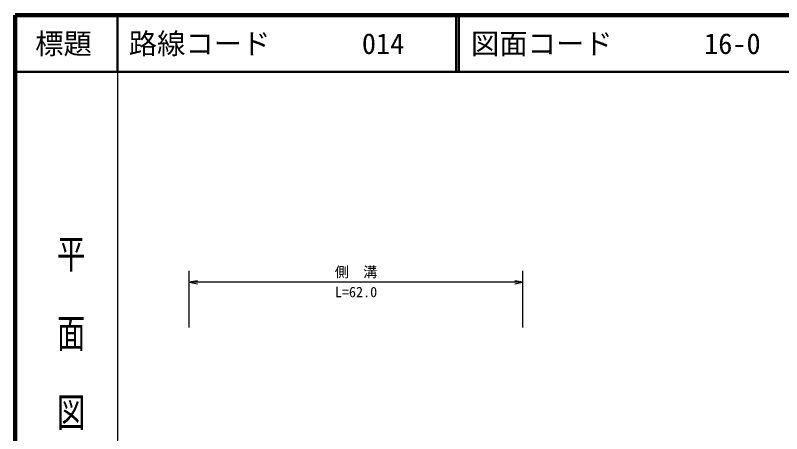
# Model space of a CAD drawing. Units: millimetres, scale not verified. Extents: x 40000 to 680000, y 20000 to 380000.
# Drawn here: x 40000 to 175204, y 306109 to 380000 of the extents above; entities that cross this region are included whole.
import ezdxf
from ezdxf.enums import TextEntityAlignment as Align

# ---------------------------------------------------------------- set-up
doc = ezdxf.new("R2010")
doc.units = ezdxf.units.MM
doc.header["$LTSCALE"] = 1000
for name, color, linetype, lineweight in [('M-STR-STR3', 7, 'Continuous', 25), ('M-TTL', 2, 'Continuous', 140), ('M-TTL-BAND', 7, 'Continuous', 25), ('M-TTL-LINE', 7, 'Continuous', 50)]:
    doc.layers.add(name, color=color, linetype=linetype, lineweight=lineweight)
doc.layers.add('M-TTL-TXT', color=7, linetype='Continuous')
doc.styles.add('@ＭＳ ゴシック', font='')
doc.styles.add('ＭＳ ゴシック', font='')
doc.styles.get('@ＭＳ ゴシック').set_extended_font_data('@MS Gothic')
doc.styles.get('ＭＳ ゴシック').set_extended_font_data('MS Gothic')

# ---------------------------------------------------------------- blocks, each defined once
blk = doc.blocks.new('open_arrow')
at = {"color": 0, "linetype": 'Continuous', "lineweight": -2}
blk.add_lwpolyline([(7.5, 1.25), (0, 0), (7.5, -1.25)], dxfattribs=at)

msp = doc.modelspace()

# ---------------------------------------------------------------- linework, layer by layer
at = {"layer": 'M-STR-STR3'}
for p, q in [((70683, 324843), (70683, 334843)), ((129548, 324843), (129548, 334843)), ((129548, 332843), (70683, 332843))]:
    msp.add_line(p, q, dxfattribs=at)
at = {"layer": 'M-TTL'}
for p, q in [((40000, 380000), (40000, 20000)), ((680000, 380000), (40000, 380000))]:
    msp.add_line(p, q, dxfattribs=at)
at = {"layer": 'M-TTL-BAND'}
msp.add_line((58000, 370000), (58000, 20000), dxfattribs=at)
at = {"layer": 'M-TTL-LINE'}
for p, q in [((58000, 380000), (58000, 370000)), ((117750, 380000), (117750, 370000)), ((118250, 380000), (118250, 370000)), ((40000, 370000), (680000, 370000))]:
    msp.add_line(p, q, dxfattribs=at)

# ---------------------------------------------------------------- block references
at = {"layer": 'M-STR-STR3', "xscale": 193, "yscale": 193}
msp.add_blockref('open_arrow', (70683, 332843), dxfattribs=at)
at = {"layer": 'M-STR-STR3', "xscale": 193, "yscale": 193, "rotation": 180}
msp.add_blockref('open_arrow', (129548, 332843), dxfattribs=at)

# ---------------------------------------------------------------- texts
at = {"layer": 'M-STR-STR3', "style": 'ＭＳ ゴシック'}
for s, p in [('側\u3000溝', (96365, 333199)), ('L=62.0', (96365, 329664))]:
    msp.add_text(s, height=1833, dxfattribs=at).set_placement(p, align=Align.BOTTOM_LEFT)
at = {"layer": 'M-TTL-BAND', "style": '@ＭＳ ゴシック', "width": 1.4}
msp.add_text('平  面  図', height=3666, rotation=270, dxfattribs=at).set_placement((49777, 306475), align=Align.MIDDLE_RIGHT)
at = {"layer": 'M-TTL-TXT', "style": 'ＭＳ ゴシック'}
msp.add_text('標題', height=3666, dxfattribs=at).set_placement((48500, 375000), align=Align.MIDDLE_CENTER)
for s, p in [('路線コード', (60000, 375000)), ('014', (101142, 375000)), ('図面コード', (120380, 375000)), ('16-0', (161521, 375000))]:
    msp.add_text(s, height=3666, dxfattribs=at).set_placement(p, align=Align.MIDDLE_LEFT)

doc.saveas('drawing.dxf')
